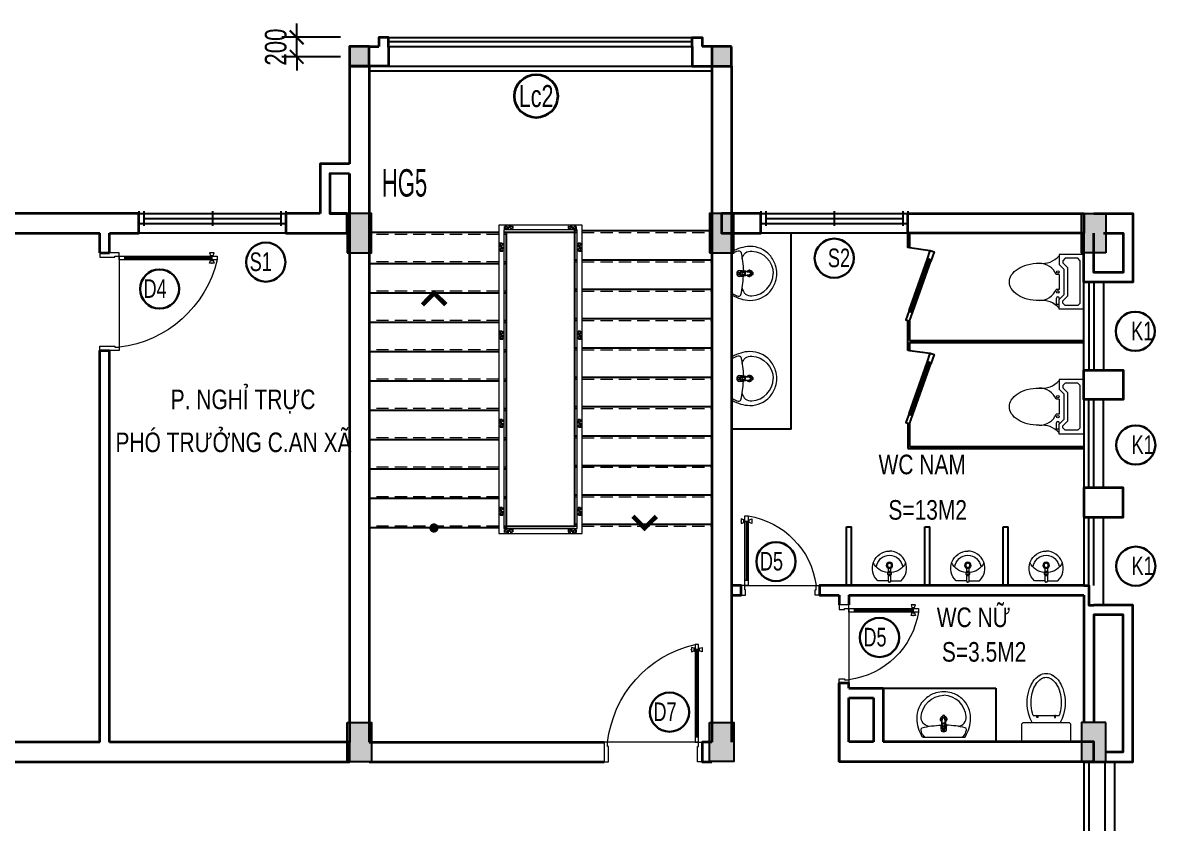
# Model space of a CAD drawing. Header units: millimetres. Extents: x 464109 to 507695, y -1496672 to -1470935.
# Drawn here: x 494077 to 505643, y -1479730 to -1471549 of the extents above; entities that cross this region are included whole.
import ezdxf
from ezdxf.enums import TextEntityAlignment as Align

# ---------------------------------------------------------------- set-up
doc = ezdxf.new("R2010")
doc.units = ezdxf.units.MM
doc.header["$MEASUREMENT"] = 0
doc.linetypes.add('HIDDEN', pattern=[0.375, 0.25, -0.125])
for name, color, linetype, lineweight in [('0 LAYER', 7, 'Continuous', 20), ('A-Door', 8, 'Continuous', 13), ('Chu thich-0.25', 21, 'Continuous', 35), ('Hatch Nhat-0.15', 8, 'Continuous', 9), ('Hatch-0.1', 8, 'Continuous', 13), ('N THAY 0.25', 140, 'Continuous', 25), ('NET THAY', 7, 'Continuous', 20), ('S3', 2, 'Continuous', 25), ('S5', 1, 'Continuous', 35), ('Text-02', 7, 'Continuous', 25), ('Thiet-bi', 171, 'Continuous', 9), ('Vat lieu', 245, 'Continuous', 9)]:
    doc.layers.add(name, color=color, linetype=linetype, lineweight=lineweight)
for name, color, linetype in [('COT', 1, 'Continuous'), ('DA-ANNO-DIMS', 7, 'Continuous'), ('DIM', 7, 'Continuous'), ('GHICHU', 7, 'Continuous'), ('hat', 7, 'Continuous'), ('LAYERMANH', 8, 'Continuous'), ('NET MO', 254, 'Continuous'), ('Net-02', 8, 'Continuous'), ('NET03', 2, 'Continuous'), ('TBI', 3, 'Continuous')]:
    doc.layers.add(name, color=color, linetype=linetype)
doc.styles.add('CHU KT (APTIMA)', font='', dxfattribs={"width": 0.7})
doc.styles.add('HELVE-Re', font='')
doc.styles.add('VNI-A', font='', dxfattribs={"width": 0.8})
doc.styles.add('VNI-HELVE', font='', dxfattribs={"height": 200})
doc.styles.add('VNI-Helve-Condense', font='', dxfattribs={"width": 0.9, "height": 220})
doc.styles.get('CHU KT (APTIMA)').set_extended_font_data('VNI-Aptima')
doc.styles.get('HELVE-Re').set_extended_font_data('VNI-Helve')
doc.styles.get('VNI-A').set_extended_font_data('VNI-Avo')
doc.styles.get('VNI-HELVE').set_extended_font_data('VNI-Helve-Condense')
doc.styles.get('VNI-Helve-Condense').set_extended_font_data('VNI-Helve-Condense')
doc.dimstyles.new('Copy of D100', dxfattribs={"dimscale": 0, "dimtxt": 220, "dimasz": 140, "dimexe": 150, "dimexo": 0, "dimgap": 100, "dimtad": 1, "dimdec": 0, "dimzin": 0, "dimdsep": 46, "dimtxsty": 'VNI-Helve-Condense', "dimblk": 'ARCHTICK', "dimcen": 0.09, "dimdle": 150, "dimclrd": 35, "dimclre": 35, "dimclrt": 2, "dimadec": 0, "dimazin": 0, "dimtfac": 1, "dimtdec": 0, "dimtix": 1, "dimtmove": 2, "dimatfit": 3, "dimldrblk": 'ARCHTICK', "dimfxl": 1, "dimtolj": 1, "dimtzin": 0, "dimarcsym": 1})

# ---------------------------------------------------------------- blocks, each defined once
blk = doc.blocks.new('TF0995P')
at = {"layer": 'Vat lieu'}
for p, q in [((-0.039, -0.183), (-0.017, -0.183)), ((0.017, -0.183), (0.038, -0.183))]:
    blk.add_line(p, q, dxfattribs=at)
blk.add_lwpolyline([(0, 0), (0.211, 0), (0.222, -0.008, -0.132514), (0.275, -0.189, -0.220557), (0.187, -0.392, -0.106796), (0.081, -0.451, -0.073183), (0, -0.464, -0.073183), (-0.081, -0.451, -0.106796), (-0.187, -0.392, -0.220557), (-0.275, -0.189, -0.132514), (-0.222, -0.008), (-0.211, 0)], format="xyb", close=True, dxfattribs=at)
for points in [[(-0.192, -0.004, 0.205194), (-0.208, -0.015, 0.09486), (-0.231, -0.07, 0.321316), (-0.219, -0.096, 0.050737), (-0.026, -0.122, 13.255667)], [(-0.152, -0.11, 0.396389), (-0.229, -0.209, 0.390675), (0, -0.427, 1.709543)], [(-0.012, -0.207), (-0.014, -0.195, -0.090943), (-0.016, -0.189), (-0.022, -0.147), (-0.027, -0.114), (-0.03, -0.083, -0.413838), (0, -0.054, -0.413838), (0.03, -0.083), (0.027, -0.114), (0.022, -0.147), (0.016, -0.189, -0.090943), (0.014, -0.195), (0.012, -0.207, -0.482882)], [(0.027, -0.114, 0.462811), (0, -0.083, 0.462811), (-0.027, -0.114)], [(-0.022, -0.112, -0.414214), (0, -0.091, -0.685598)], [(-0.022, -0.112), (-0.012, -0.186, 0.389882), (0, -0.196, 1.391857)], [(0.022, -0.112, 0.414214), (0, -0.091, 0.685598)], [(0.152, -0.11, -0.396389), (0.229, -0.209, -0.390675), (0, -0.427, -1.709543)], [(0.022, -0.112), (0.012, -0.186, -0.389882), (0, -0.196, -1.391857)], [(0.192, -0.004, -0.205194), (0.208, -0.015, -0.09486), (0.231, -0.07, -0.321316), (0.219, -0.096, -0.050572), (0.026, -0.122, -13.255667)], [(-0.014, -0.195, 0.245866), (0, -0.205, 0.245866), (0.014, -0.195)], [(0.012, -0.207, -0.389882), (0, -0.217, -0.230616), (-0.009, -0.213, -0.146126), (-0.012, -0.207)], [(0.012, -0.207), (0.011, -0.215, -0.409667), (0, -0.225, -0.409667), (-0.011, -0.215), (-0.012, -0.207)]]:
    blk.add_lwpolyline(points, format="xyb", dxfattribs=at)
for centre, radius in [((0, -0.125), 0.019), ((0, -0.069), 0.0143), ((0, -0.125), 0.012), ((0, -0.069), 0.0089)]:
    blk.add_circle(centre, radius, dxfattribs=at)
for radius, start, end in [(0.0329, 126.9145, 252.0015), (0.0227, 142.1403, 238.4416), (0.0329, 291.5338, 49.4494), (0.0227, 307.8585, 31.1898)]:
    blk.add_arc((-0.001, -0.183), radius, start, end, dxfattribs=at)
blk = doc.blocks.new('dnb')
at = {"layer": 'Vat lieu', "linetype": 'Continuous'}
for points in [[(-12, -71), (-12, -10, -0.414214), (-2, 0), (0, 0)], [(12, -71), (12, -10, 0.414214), (2, 0), (0, 0)], [(-12, -13), (-119, -13, 0.676244), (1, -318, 0.676244)], [(-12, -141), (-12, -106, -0.414214)], [(12, -13), (119, -13, -0.676244), (-1, -318, -0.676244)], [(12, -141), (12, -106, 0.414214)]]:
    blk.add_lwpolyline(points, format="xyb", dxfattribs=at)
for centre, radius in [((0, -89), 20.8), ((0, -89), 9.16), ((0, -172), 32.5), ((0, -172), 20.8)]:
    blk.add_circle(centre, radius, dxfattribs=at)
for centre, radius, start, end in [((-6, -272), 174, 93.959, 155.0094), ((6, -272), 174, 24.9906, 86.041), ((2, -142), 135, 184.521, 269.5061), ((-2, -142), 135, 270.4939, 355.479)]:
    blk.add_arc(centre, radius, start, end, dxfattribs=at)
blk = doc.blocks.new('mb-boncau1')
at = {"layer": 'Vat lieu', "linetype": 'Continuous'}
for p, q in [((225, 0), (-225, 0)), ((-250, -25), (-250, -175)), ((250, -175), (250, -25)), ((-225, -200), (225, -200)), ((-133, -270), (133, -270)), ((-86, -248), (-96, -248)), ((-96, -248), (-96, -270)), ((-96, -270), (-86, -270)), ((-86, -270), (-86, -248)), ((86, -248), (96, -248)), ((86, -270), (86, -248)), ((96, -270), (86, -270)), ((96, -248), (96, -270))]:
    blk.add_line(p, q, dxfattribs=at)
for centre, radius, start, end in [((-225, -25), 25, 90, 180), ((225, -25), 25, 0, 90), ((-225, -175), 25, 180, 270), ((134, -366), 323, 149.0966, 164.9269), ((-134, -366), 323, 15.0731, 30.9034), ((225, -175), 25, 270, 0), ((264, -401), 458, 164.9269, 180), ((264, -401), 418, 164.9269, 180), ((134, -366), 283, 160.176, 164.9269), ((-134, -366), 283, 15.0731, 19.824), ((-264, -401), 418, 0, 15.0731), ((-264, -401), 458, 0, 15.0731), ((264, -401), 458, 180, 195.0731), ((264, -401), 418, 180, 195.0731), ((-264, -401), 418, 344.9269, 0), ((-264, -401), 458, 344.9269, 0), ((134, -436), 323, 195.0731, 213.0315), ((134, -436), 283, 195.0731, 213.0315), ((-134, -436), 283, 326.9685, 344.9269), ((-134, -436), 323, 326.9685, 344.9269), ((52, -490), 226, 213.0315, 237.5002), ((52, -490), 186, 213.0315, 237.5002), ((0, -571), 129, 237.5002, 270), ((0, -571), 89.3, 237.5002, 270), ((0, -571), 89.3, 270, 302.4998), ((0, -571), 129, 270, 302.4998), ((-52, -490), 186, 302.4998, 326.9685), ((-52, -490), 226, 302.4998, 326.9685)]:
    blk.add_arc(centre, radius, start, end, dxfattribs=at)
blk = doc.blocks.new('NUOC0')
for p, q in [((279, 0), (-279, 0)), ((-279, 0), (-279, -254)), ((-216, -38), (-241, -64)), ((-241, -64), (-241, -191)), ((216, -38), (-216, -38)), ((241, -64), (216, -38)), ((241, -64), (241, -191)), ((279, 0), (279, -254)), ((-241, -191), (-216, -216)), ((-216, -216), (-194, -216)), ((-143, -165), (-194, -216)), ((-127, -203), (-178, -254)), ((143, -165), (-143, -165)), ((127, -203), (-127, -203)), ((127, -203), (178, -254)), ((143, -165), (194, -216)), ((216, -216), (194, -216)), ((216, -216), (241, -191)), ((-279, -254), (-178, -254)), ((-76, -254), (76, -254)), ((-76, -254), (-76, -283)), ((76, -254), (76, -283)), ((165, -254), (178, -254)), ((229, -279), (165, -279)), ((279, -254), (178, -254)), ((229, -254), (229, -279))]:
    blk.add_line(p, q)
blk.add_lwpolyline([(190, -457, -0.063415), (175, -579, -0.076468), (135, -673, -0.107136), (68, -742, -0.147373), (0, -762, -0.147373), (-68, -742, -0.107136), (-135, -673, -0.076468), (-175, -579, -0.063415), (-191, -457, -0.063415)], format="xyb")
for centre in [(-102, -267), (102, -267)]:
    blk.add_circle(centre, 12.7)
for centre, radius, start, end in [((-417, -426), 228, 352.2011, 48.911), ((0, -457), 190, 113.5782, 180), ((0, -457), 190, 0, 66.4218), ((165, -267), 12.7, 90, 270), ((417, -426), 228, 131.089, 187.7989)]:
    blk.add_arc(centre, radius, start, end)
blk = doc.blocks.new('A$C3D6C2CD6')
at = {"layer": 'NET MO'}
for p, q in [((0, 249), (29, 38)), ((659, 238), (121, 49)), ((643, 254), (124, 71)), ((656, 216), (137, 33))]:
    blk.add_line(p, q, dxfattribs=at)
for points in [[(648, 239), (643, 254), (737, 287), (750, 249), (656, 216), (651, 230), (660, 233), (657, 243), (648, 239)], [(129, 57), (124, 71), (29, 38), (43, 0), (137, 33), (132, 47), (122, 44), (119, 53), (129, 57)]]:
    blk.add_lwpolyline(points, dxfattribs=at)
blk = doc.blocks.new('cot')
at = {"layer": 'COT', "linetype": 'ByBlock'}
h = blk.add_hatch(color=256, dxfattribs=at)
h.dxf.hatch_style = 1
h.paths.add_polyline_path([(1677596, -854405), (1677396, -854405), (1677396, -854605), (1677596, -854605)])
blk.add_lwpolyline([(1677396, -854405), (1677596, -854405), (1677596, -854605), (1677396, -854605)], close=True, dxfattribs=at)
blk = doc.blocks.new('KH-CUA')
at = {"layer": 'Chu thich-0.25'}
blk.add_circle((0, 0), 275, dxfattribs=at)
at = {"color": 7, "style": 'CHU KT (APTIMA)'}
blk.add_attdef('D2', text='', height=230, dxfattribs=at).set_placement((0, 0), align=Align.MIDDLE_CENTER)
blk = doc.blocks.new('_ArchTick')
at = {"color": 0, "linetype": 'ByBlock', "const_width": 0.15}
blk.add_lwpolyline([(-0.5, -0.5), (0.5, 0.5)], dxfattribs=at)
blk = doc.blocks.new('*D14')
at = {"layer": 'DA-ANNO-DIMS', "color": 35, "lineweight": -2, "transparency": 16777216}
for p, q in [((496875, -1471699), (496875, -1471559)), ((497322, -1471699), (496725, -1471699)), ((496875, -1471899), (496875, -1471699)), ((497322, -1471899), (496725, -1471899)), ((496875, -1471899), (496875, -1472039))]:
    blk.add_line(p, q, dxfattribs=at)
at = {"layer": 'DEFPOINTS', "color": 0, "transparency": 16777216}
for p in [(496875, -1471699), (497322, -1471699), (497322, -1471899)]:
    blk.add_point(p, dxfattribs=at)
at = {"layer": 'DA-ANNO-DIMS', "color": 35, "lineweight": -2, "transparency": 16777216, "xscale": 140, "yscale": 140, "zscale": 140}
for p, rotation in [((496875, -1471699), 270), ((496875, -1471899), 90)]:
    blk.add_blockref('_ArchTick', p, dxfattribs=dict(at, rotation=rotation))
at = {"layer": 'DA-ANNO-DIMS', "color": 2, "transparency": 16777216, "insert": (496662, -1471799), "char_height": 220, "attachment_point": 5, "rotation": 90, "style": 'VNI-Helve-Condense'}
blk.add_mtext('\\A1;200', dxfattribs=at)

msp = doc.modelspace()

# ---------------------------------------------------------------- hatches: boundary and pattern name
at = {"layer": 'hat', "ltscale": 200}
h = msp.add_hatch(color=256, dxfattribs=at)
h.dxf.hatch_style = 1
h.paths.add_polyline_path([(497414.3, -1471792.3), (497614.3, -1471792.3), (497614.3, -1471992.3), (497414.3, -1471992.3)])
h = msp.add_hatch(color=256, dxfattribs=at)
h.dxf.hatch_style = 1
h.paths.add_polyline_path([(501114.3, -1471792.3), (501314.3, -1471792.3), (501314.3, -1471992.3), (501114.3, -1471992.3)])
at = {"layer": 'Hatch Nhat-0.15'}
h = msp.add_hatch(color=256, dxfattribs=at)
h.dxf.hatch_style = 1
h.paths.add_polyline_path([(497489.3, -1473900.6), (497389.3, -1473900.6), (497389.3, -1473600.8), (497489.3, -1473600.8)])
h.paths.add_polyline_path([(497639.3, -1473900.6), (497489.3, -1473900.6), (497489.3, -1473600.8), (497639.3, -1473600.8)])
h.paths.add_polyline_path([(497639.3, -1473600.8), (497489.3, -1473600.8), (497489.3, -1473500.6), (497639.3, -1473500.6)])
h.paths.add_polyline_path([(497489.3, -1473600.8), (497389.3, -1473600.8), (497389.3, -1473500.6), (497489.3, -1473500.6)])
h = msp.add_hatch(color=256, dxfattribs=at)
h.dxf.hatch_style = 1
h.paths.add_polyline_path([(501189.3, -1473900.6), (501089.3, -1473900.6), (501089.3, -1473600.8), (501189.3, -1473600.8)])
h.paths.add_polyline_path([(501339.3, -1473900.6), (501189.3, -1473900.6), (501189.3, -1473600.8), (501339.3, -1473600.8)])
h.paths.add_polyline_path([(501339.3, -1473600.8), (501189.3, -1473600.8), (501189.3, -1473500.6), (501339.3, -1473500.6)])
h.paths.add_polyline_path([(501189.3, -1473600.8), (501089.3, -1473600.8), (501089.3, -1473500.6), (501189.3, -1473500.6)])
h = msp.add_hatch(color=256, dxfattribs=at)
h.dxf.hatch_style = 1
h.paths.add_polyline_path([(505039.3, -1473899.8), (505139.3, -1473899.8), (505139.3, -1473599.9), (505039.3, -1473599.9)])
h.paths.add_polyline_path([(504889.3, -1473899.8), (505039.3, -1473899.8), (505039.3, -1473599.9), (504889.3, -1473599.9)])
h.paths.add_polyline_path([(504889.3, -1473599.9), (505039.3, -1473599.9), (505039.3, -1473499.8), (504889.3, -1473499.8)])
h.paths.add_polyline_path([(505039.3, -1473599.9), (505139.3, -1473599.9), (505139.3, -1473499.8), (505039.3, -1473499.8)])
h = msp.add_hatch(color=256, dxfattribs=at)
h.dxf.hatch_style = 1
h.paths.add_polyline_path([(497489.3, -1478699.8), (497389.3, -1478699.8), (497389.3, -1478999.6), (497489.3, -1478999.6)])
h.paths.add_polyline_path([(497639.3, -1478699.8), (497489.3, -1478699.8), (497489.3, -1478999.6), (497639.3, -1478999.6)])
h.paths.add_polyline_path([(497639.3, -1478999.6), (497489.3, -1478999.6), (497489.3, -1479099.8), (497639.3, -1479099.8)])
h.paths.add_polyline_path([(497489.3, -1478999.6), (497389.3, -1478999.6), (497389.3, -1479099.8), (497489.3, -1479099.8)])
h = msp.add_hatch(color=256, dxfattribs=at)
h.dxf.hatch_style = 1
h.paths.add_polyline_path([(501189.3, -1478698.9), (501089.3, -1478698.9), (501089.3, -1478998.8), (501189.3, -1478998.8)])
h.paths.add_polyline_path([(501339.3, -1478698.9), (501189.3, -1478698.9), (501189.3, -1478998.8), (501339.3, -1478998.8)])
h.paths.add_polyline_path([(501339.3, -1478998.8), (501189.3, -1478998.8), (501189.3, -1479098.9), (501339.3, -1479098.9)])
h.paths.add_polyline_path([(501189.3, -1478998.8), (501089.3, -1478998.8), (501089.3, -1479098.9), (501189.3, -1479098.9)])
h = msp.add_hatch(color=256, dxfattribs=at)
h.dxf.hatch_style = 1
h.paths.add_polyline_path([(505039.3, -1478699.8), (505139.3, -1478699.8), (505139.3, -1478999.6), (505039.3, -1478999.6)])
h.paths.add_polyline_path([(504889.3, -1478699.8), (505039.3, -1478699.8), (505039.3, -1478999.6), (504889.3, -1478999.6)])
h.paths.add_polyline_path([(504889.3, -1478999.6), (505039.3, -1478999.6), (505039.3, -1479099.8), (504889.3, -1479099.8)])
h.paths.add_polyline_path([(505039.3, -1478999.6), (505139.3, -1478999.6), (505139.3, -1479099.8), (505039.3, -1479099.8)])
h = msp.add_hatch(color=256, dxfattribs=at)
h.dxf.hatch_style = 1
h.paths.add_polyline_path([(505039.3, -1478700.6), (505139.3, -1478700.6), (505139.3, -1479000.5), (505039.3, -1479000.5)])
h.paths.add_polyline_path([(504889.3, -1478700.6), (505039.3, -1478700.6), (505039.3, -1479000.5), (504889.3, -1479000.5)])
h.paths.add_polyline_path([(504889.3, -1479000.5), (505039.3, -1479000.5), (505039.3, -1479100.6), (504889.3, -1479100.6)])
h.paths.add_polyline_path([(505039.3, -1479000.5), (505139.3, -1479000.5), (505139.3, -1479100.6), (505039.3, -1479100.6)])

# ---------------------------------------------------------------- linework, layer by layer
at = {"layer": 'A-Door', "extrusion": (1e-16, -4.28626e-32, -1)}
for p, q in [((495062.6, -1473935.7), (495062.6, -1474863.9)), ((495116.5, -1473935.7), (495116.5, -1473971.6)), ((496009, -1473949.1), (495116.5, -1473949.1)), ((496009, -1473958.1), (495116.5, -1473958.1)), ((496009, -1473935.7), (496009, -1473971.6))]:
    msp.add_line(p, q, dxfattribs=at)
at = {"layer": 'A-Door', "extrusion": (7.34788e-32, 1e-16, -1)}
for p, q in [((501450.2, -1476642.5), (501486.1, -1476642.5)), ((501450.2, -1476642.5), (501486.1, -1476642.5)), ((501463.7, -1476642.5), (501463.7, -1477245.1)), ((501463.7, -1476642.5), (501463.7, -1477245.1)), ((501472.7, -1476642.5), (501472.7, -1477245.1)), ((501472.7, -1476642.5), (501472.7, -1477245.1)), ((501450.2, -1477245.1), (501486.1, -1477245.1)), ((501450.2, -1477245.1), (501486.1, -1477245.1)), ((501450.2, -1477298.9), (502178.4, -1477298.9)), ((501450.2, -1477298.9), (502178.4, -1477298.9))]:
    msp.add_line(p, q, dxfattribs=at)
at = {"layer": 'A-Door'}
for p, q in [((501414.3, -1477298.9), (501414.3, -1477398.9)), ((501414.3, -1477298.9), (501414.3, -1477398.9)), ((502514.3, -1477498.9), (502414.3, -1477498.9)), ((502514.3, -1477498.9), (502414.3, -1477498.9))]:
    msp.add_line(p, q, dxfattribs=at)
at = {"layer": 'A-Door', "extrusion": (1e-16, -6.73556e-32, -1)}
for p, q in [((502514.3, -1477534.8), (502514.3, -1478263)), ((502514.3, -1477534.8), (502514.3, -1478263)), ((502568.2, -1477534.8), (502568.2, -1477570.7)), ((502568.2, -1477534.8), (502568.2, -1477570.7)), ((503170.7, -1477548.3), (502568.2, -1477548.3)), ((503170.7, -1477548.3), (502568.2, -1477548.3)), ((503170.7, -1477557.2), (502568.2, -1477557.2)), ((503170.7, -1477557.2), (502568.2, -1477557.2)), ((503170.7, -1477534.8), (503170.7, -1477570.7)), ((503170.7, -1477534.8), (503170.7, -1477570.7))]:
    msp.add_line(p, q, dxfattribs=at)
at = {"layer": 'A-Door', "extrusion": (-6.12323e-32, 1e-16, -1)}
for p, q in [((500978.4, -1477955.1), (500942.6, -1477955.1)), ((500956, -1477955.1), (500956, -1478847.7)), ((500965, -1477955.1), (500965, -1478847.7)), ((500978.4, -1478847.7), (500942.6, -1478847.7)), ((500978.4, -1478901.5), (500050.2, -1478901.5))]:
    msp.add_line(p, q, dxfattribs=at)
at = {"layer": 'A-Door', "extrusion": (1e-16, -4.28626e-32, -1)}
for points in [[(-495062.6, -1473899.8), (-494864.3, -1473899.8), (-494864.3, -1473944.6), (-495017.7, -1473944.6), (-495017.7, -1473935.7), (-495062.6, -1473935.7)], [(-495995.5, -1473926.7), (-496022.4, -1473926.7), (-496031.4, -1473899.8), (-495986.5, -1473899.8)], [(-495062.6, -1473935.7), (-496062.8, -1473935.7), (-496062.8, -1473971.6), (-495062.6, -1473971.6)], [(-495995.5, -1473980.5), (-496022.4, -1473980.5), (-496031.4, -1474007.5), (-495986.5, -1474007.5)], [(-495062.6, -1474899.8), (-494864.3, -1474899.8), (-494864.3, -1474854.9), (-495017.7, -1474854.9), (-495017.7, -1474863.9), (-495062.6, -1474863.9)]]:
    msp.add_lwpolyline(points, close=True, dxfattribs=at)
for points in [[(-496000, -1473931.9), (-496000, -1473926.7)], [(-496000, -1473975.4), (-496000, -1473980.5)], [(-496017.9, -1473931.9), (-496017.9, -1473926.7)], [(-496017.9, -1473975.4), (-496017.9, -1473980.5)]]:
    msp.add_lwpolyline(points, dxfattribs=at)
at = {"layer": 'A-Door', "extrusion": (7.34788e-32, 1e-16, -1), "elevation": 0}
for points in [[(-501441.3, -1476656), (-501441.3, -1476629.1), (-501414.3, -1476620.1), (-501414.3, -1476665)], [(-501441.3, -1476656), (-501441.3, -1476629.1), (-501414.3, -1476620.1), (-501414.3, -1476665)], [(-501450.2, -1477298.9), (-501450.2, -1476588.7), (-501486.1, -1476588.7), (-501486.1, -1477298.9)], [(-501450.2, -1477298.9), (-501450.2, -1476588.7), (-501486.1, -1476588.7), (-501486.1, -1477298.9)], [(-501495.1, -1476656), (-501495.1, -1476629.1), (-501522, -1476620.1), (-501522, -1476665)], [(-501495.1, -1476656), (-501495.1, -1476629.1), (-501522, -1476620.1), (-501522, -1476665)], [(-501414.3, -1477298.9), (-501414.3, -1477398.9), (-501459.2, -1477398.9), (-501459.2, -1477343.8), (-501450.2, -1477343.8), (-501450.2, -1477298.9)], [(-501414.3, -1477298.9), (-501414.3, -1477398.9), (-501459.2, -1477398.9), (-501459.2, -1477343.8), (-501450.2, -1477343.8), (-501450.2, -1477298.9)], [(-502214.3, -1477298.9), (-502214.3, -1477398.9), (-502169.5, -1477398.9), (-502169.5, -1477343.8), (-502178.4, -1477343.8), (-502178.4, -1477298.9)], [(-502214.3, -1477298.9), (-502214.3, -1477398.9), (-502169.5, -1477398.9), (-502169.5, -1477343.8), (-502178.4, -1477343.8), (-502178.4, -1477298.9)]]:
    msp.add_lwpolyline(points, close=True, dxfattribs=at)
for points in [[(-501446.5, -1476633.6), (-501441.3, -1476633.6)], [(-501446.5, -1476633.6), (-501441.3, -1476633.6)], [(-501446.5, -1476651.5), (-501441.3, -1476651.5)], [(-501446.5, -1476651.5), (-501441.3, -1476651.5)], [(-501489.9, -1476633.6), (-501495.1, -1476633.6)], [(-501489.9, -1476633.6), (-501495.1, -1476633.6)], [(-501489.9, -1476651.5), (-501495.1, -1476651.5)], [(-501489.9, -1476651.5), (-501495.1, -1476651.5)]]:
    msp.add_lwpolyline(points, dxfattribs=at)
at = {"layer": 'A-Door', "extrusion": (1e-16, -6.73556e-32, -1)}
for points in [[(-502514.3, -1477498.9), (-502414.3, -1477498.9), (-502414.3, -1477543.8), (-502469.5, -1477543.8), (-502469.5, -1477534.8), (-502514.3, -1477534.8)], [(-502514.3, -1477498.9), (-502414.3, -1477498.9), (-502414.3, -1477543.8), (-502469.5, -1477543.8), (-502469.5, -1477534.8), (-502514.3, -1477534.8)], [(-503157.2, -1477525.8), (-503184.2, -1477525.8), (-503193.1, -1477498.9), (-503148.3, -1477498.9)], [(-503157.2, -1477525.8), (-503184.2, -1477525.8), (-503193.1, -1477498.9), (-503148.3, -1477498.9)], [(-502514.3, -1477534.8), (-503224.6, -1477534.8), (-503224.6, -1477570.7), (-502514.3, -1477570.7)], [(-502514.3, -1477534.8), (-503224.6, -1477534.8), (-503224.6, -1477570.7), (-502514.3, -1477570.7)], [(-503157.2, -1477579.7), (-503184.2, -1477579.7), (-503193.1, -1477606.6), (-503148.3, -1477606.6)], [(-503157.2, -1477579.7), (-503184.2, -1477579.7), (-503193.1, -1477606.6), (-503148.3, -1477606.6)], [(-502514.3, -1478298.9), (-502414.3, -1478298.9), (-502414.3, -1478254), (-502469.5, -1478254), (-502469.5, -1478263), (-502514.3, -1478263)], [(-502514.3, -1478298.9), (-502414.3, -1478298.9), (-502414.3, -1478254), (-502469.5, -1478254), (-502469.5, -1478263), (-502514.3, -1478263)]]:
    msp.add_lwpolyline(points, close=True, dxfattribs=at)
for points in [[(-503161.7, -1477531), (-503161.7, -1477525.8)], [(-503161.7, -1477531), (-503161.7, -1477525.8)], [(-503161.7, -1477574.5), (-503161.7, -1477579.7)], [(-503161.7, -1477574.5), (-503161.7, -1477579.7)], [(-503179.7, -1477531), (-503179.7, -1477525.8)], [(-503179.7, -1477531), (-503179.7, -1477525.8)], [(-503179.7, -1477574.5), (-503179.7, -1477579.7)], [(-503179.7, -1477574.5), (-503179.7, -1477579.7)]]:
    msp.add_lwpolyline(points, dxfattribs=at)
at = {"layer": 'A-Door', "extrusion": (-6.12323e-32, 1e-16, -1), "elevation": 0}
for points in [[(-500933.6, -1477968.6), (-500933.6, -1477941.7), (-500906.7, -1477932.7), (-500906.7, -1477977.6)], [(-500978.4, -1478901.5), (-500978.4, -1477901.3), (-500942.6, -1477901.3), (-500942.6, -1478901.5)], [(-500987.4, -1477968.6), (-500987.4, -1477941.7), (-501014.3, -1477932.7), (-501014.3, -1477977.6)], [(-500014.3, -1478901.5), (-500014.3, -1479099.8), (-500059.2, -1479099.8), (-500059.2, -1478946.4), (-500050.2, -1478946.4), (-500050.2, -1478901.5)], [(-501014.3, -1478901.5), (-501014.3, -1479099.8), (-500969.5, -1479099.8), (-500969.5, -1478946.4), (-500978.4, -1478946.4), (-500978.4, -1478901.5)]]:
    msp.add_lwpolyline(points, close=True, dxfattribs=at)
for points in [[(-500938.8, -1477946.2), (-500933.6, -1477946.2)], [(-500982.2, -1477946.2), (-500987.4, -1477946.2)], [(-500938.8, -1477964.1), (-500933.6, -1477964.1)], [(-500982.2, -1477964.1), (-500987.4, -1477964.1)]]:
    msp.add_lwpolyline(points, dxfattribs=at)
at = {"layer": 'A-Door', "extrusion": (1e-16, -4.28626e-32, -1)}
for centre, radius, start, end in [((-496009, -1473903.1), 5.61, 36.8699, 143.1301), ((-494930.2, -1473708.7), 1162.8, 193.06689, 263.45923), ((-496009, -1473989.5), 58.3, 67.38013, 112.61987), ((-496009, -1473917.7), 58.3, 247.38013, 292.61987), ((-496009, -1474004.1), 5.61, 216.8699, 323.1301)]:
    msp.add_arc(centre, radius, start, end, dxfattribs=at)
at = {"layer": 'A-Door', "extrusion": (7.34788e-32, 1e-16, -1)}
for centre, radius, start, end in [((-501417.7, -1476642.5), 5.61, 306.8699, 53.1301), ((-501417.7, -1476642.5), 5.61, 306.8699, 53.1301), ((-501504.1, -1476642.5), 58.3, 337.38014, 22.61986), ((-501504.1, -1476642.5), 58.3, 337.38014, 22.61986), ((-501355.2, -1477408.9), 830.6, 99.0716, 172.39062), ((-501355.2, -1477408.9), 830.6, 99.0716, 172.39062), ((-501432.3, -1476642.5), 58.3, 157.38014, 202.61986), ((-501432.3, -1476642.5), 58.3, 157.38014, 202.61986), ((-501518.7, -1476642.5), 5.61, 126.8699, 233.1301), ((-501518.7, -1476642.5), 5.61, 126.8699, 233.1301)]:
    msp.add_arc(centre, radius, start, end, dxfattribs=at)
at = {"layer": 'A-Door', "extrusion": (1e-16, -6.73556e-32, -1)}
for centre, radius, start, end in [((-503170.7, -1477502.3), 5.61, 36.8699, 143.1301), ((-503170.7, -1477502.3), 5.61, 36.8699, 143.1301), ((-502404.4, -1477439.7), 830.6, 189.0716, 262.39062), ((-502404.4, -1477439.7), 830.6, 189.0716, 262.39062), ((-503170.7, -1477588.6), 58.3, 67.38013, 112.61987), ((-503170.7, -1477588.6), 58.3, 67.38013, 112.61987), ((-503170.7, -1477516.9), 58.3, 247.38013, 292.61987), ((-503170.7, -1477516.9), 58.3, 247.38013, 292.61987), ((-503170.7, -1477603.2), 5.61, 216.8699, 323.1301), ((-503170.7, -1477603.2), 5.61, 216.8699, 323.1301)]:
    msp.add_arc(centre, radius, start, end, dxfattribs=at)
at = {"layer": 'A-Door', "extrusion": (-6.12323e-32, 1e-16, -1)}
for centre, radius, start, end in [((-501205.4, -1479034), 1162.8, 6.54077, 76.93311), ((-500910, -1477955.1), 5.61, 306.8699, 53.1301), ((-500996.4, -1477955.1), 58.3, 337.38014, 22.61986), ((-500924.6, -1477955.1), 58.3, 157.38014, 202.61986), ((-501011, -1477955.1), 5.61, 126.8699, 233.1301)]:
    msp.add_arc(centre, radius, start, end, dxfattribs=at)
at = {"layer": 'Chu thich-0.25'}
for points in [[(498277.3, -1474312.3, 0, 0, 0), (498277.3, -1473412.3, 0, 0, 0), (500426.9, -1473412.3, 0, 0, 0), (500426.9, -1476712.3, 46.9, 46.9, 0), (500548.3, -1476594.1, 46.9, 46.9, 0), (500426.9, -1476712.3, 46.9, 46.9, 0), (500308.9, -1476592, 0, 0, 0)], [(500426.9, -1476712.3, 0, 0, 0), (500426.9, -1477032.3, 0, 0, 0), (498276.8, -1477032.3, 0, 0, 0), (498277.3, -1474312.3, 46.9, 46.9, 0), (498398.7, -1474430.5, 46.9, 46.9, 0), (498277.3, -1474312.3, 46.9, 46.9, 0), (498159.3, -1474432.6, 0, 0, 0)]]:
    msp.add_lwpolyline(points, format="xyseb", dxfattribs=at)
at = {"layer": 'DIM', "const_width": 46.9, "flags": 128}
msp.add_lwpolyline([(498253.4, -1476712.3, 1), (498300.3, -1476712.3, 1)], format="xyb", close=True, dxfattribs=at)
at = {"layer": 'Hatch Nhat-0.15', "linetype": 'HIDDEN', "ltscale": 500}
for p, q in [((498939.3, -1473712.3), (497614.3, -1473712.3)), ((499014.3, -1473712.3), (498989.3, -1473712.3)), ((499714.3, -1473692.3), (499739.3, -1473692.3)), ((499789.3, -1473692.3), (501114.3, -1473692.3)), ((498939.3, -1473992.3), (497614.3, -1473992.3)), ((499014.3, -1473992.3), (498989.3, -1473992.3)), ((499714.3, -1473992.3), (499739.3, -1473992.3)), ((499789.3, -1473992.3), (501114.3, -1473992.3)), ((498939.3, -1474292.3), (497614.3, -1474292.3)), ((499014.3, -1474292.3), (498989.3, -1474292.3)), ((499714.3, -1474292.3), (499739.3, -1474292.3)), ((499789.3, -1474292.3), (501114.3, -1474292.3)), ((498939.3, -1474592.3), (497614.3, -1474592.3)), ((499014.3, -1474592.3), (498989.3, -1474592.3)), ((499714.3, -1474592.3), (499739.3, -1474592.3)), ((499789.3, -1474592.3), (501114.3, -1474592.3)), ((498939.3, -1474892.3), (497614.3, -1474892.3)), ((499014.3, -1474892.3), (498989.3, -1474892.3)), ((499714.3, -1474892.3), (499739.3, -1474892.3)), ((499789.3, -1474892.3), (501114.3, -1474892.3)), ((498939.3, -1475192.3), (497614.3, -1475192.3)), ((499014.3, -1475192.3), (498989.3, -1475192.3)), ((499714.3, -1475192.3), (499739.3, -1475192.3)), ((499789.3, -1475192.3), (501114.3, -1475192.3)), ((498939.3, -1475492.3), (497614.3, -1475492.3)), ((499014.3, -1475492.3), (498989.3, -1475492.3)), ((499714.3, -1475492.3), (499739.3, -1475492.3)), ((499789.3, -1475492.3), (501114.3, -1475492.3)), ((498939.3, -1475792.3), (497614.3, -1475792.3)), ((499014.3, -1475792.3), (498989.3, -1475792.3)), ((499714.3, -1475792.3), (499739.3, -1475792.3)), ((499789.3, -1475792.3), (501114.3, -1475792.3)), ((498939.3, -1476092.3), (497614.3, -1476092.3)), ((499014.3, -1476092.3), (498989.3, -1476092.3)), ((499714.3, -1476092.3), (499739.3, -1476092.3)), ((499789.3, -1476092.3), (501114.3, -1476092.3)), ((498939.3, -1476392.3), (497614.3, -1476392.3)), ((499014.3, -1476392.3), (498989.3, -1476392.3)), ((499714.3, -1476392.3), (499739.3, -1476392.3)), ((499789.3, -1476392.3), (501114.3, -1476392.3)), ((498939.3, -1476692.3), (497614.3, -1476692.3)), ((499014.3, -1476692.3), (498989.3, -1476692.3)), ((499714.3, -1476692.3), (499739.3, -1476692.3)), ((499789.3, -1476692.3), (501114.3, -1476692.3))]:
    msp.add_line(p, q, dxfattribs=at)
at = {"layer": 'Hatch-0.1', "linetype": 'Continuous'}
for p, q in [((499079.3, -1473657.3, 1.5), (498999.3, -1473627.3, 1.5)), ((499079.3, -1473627.3), (498999.3, -1473657.3)), ((499649.3, -1473657.3, 1.5), (499729.3, -1473627.3, 1.5)), ((499649.3, -1473627.3), (499729.3, -1473657.3)), ((498949.3, -1473882.3), (498979.3, -1473802.3)), ((498979.3, -1473882.3, -1.5), (498949.3, -1473802.3, -1.5)), ((499749.3, -1473882.3), (499779.3, -1473802.3)), ((499779.3, -1473882.3, -1.5), (499749.3, -1473802.3, -1.5)), ((498949.3, -1474782.3), (498979.3, -1474702.3)), ((498979.3, -1474782.3, -1.5), (498949.3, -1474702.3, -1.5)), ((499749.3, -1474782.3), (499779.3, -1474702.3)), ((499779.3, -1474782.3, -1.5), (499749.3, -1474702.3, -1.5)), ((498949.3, -1475682.3), (498979.3, -1475602.3)), ((498979.3, -1475682.3, -1.5), (498949.3, -1475602.3, -1.5)), ((499749.3, -1475682.3), (499779.3, -1475602.3)), ((499779.3, -1475682.3, -1.5), (499749.3, -1475602.3, -1.5)), ((498949.3, -1476582.3), (498979.3, -1476502.3)), ((498979.3, -1476582.3, -1.5), (498949.3, -1476502.3, -1.5)), ((499749.3, -1476582.3), (499779.3, -1476502.3)), ((499779.3, -1476582.3, -1.5), (499749.3, -1476502.3, -1.5)), ((499079.3, -1476757.3, 1.5), (498999.3, -1476727.3, 1.5)), ((499079.3, -1476727.3), (498999.3, -1476757.3)), ((499649.3, -1476757.3, 1.5), (499729.3, -1476727.3, 1.5)), ((499649.3, -1476727.3), (499729.3, -1476757.3))]:
    msp.add_line(p, q, dxfattribs=at)
at = {"layer": 'LAYERMANH'}
for p, q in [((495264.3, -1473499.8), (495264.3, -1473599.8)), ((501614.3, -1473499.8), (501614.3, -1473599.8))]:
    msp.add_line(p, q, dxfattribs=at)
for points in [[(495264.3, -1473474.8), (495264.3, -1473624.8)], [(495264.3, -1473474.8), (495264.3, -1473624.8)], [(495314.3, -1473474.8), (495314.3, -1473624.8)], [(495314.3, -1473549.8), (496714.3, -1473549.8)], [(496014.3, -1473474.8), (496014.3, -1473624.8)], [(496714.3, -1473474.8), (496714.3, -1473624.8)], [(496714.3, -1473474.8), (496714.3, -1473624.8)], [(496764.3, -1473474.8), (496764.3, -1473624.8)], [(501614.3, -1473474.8), (501614.3, -1473624.8)], [(501614.3, -1473474.8), (501614.3, -1473624.8)], [(501664.3, -1473474.8), (501664.3, -1473624.8)], [(501664.3, -1473549.8), (503064.3, -1473549.8)], [(502364.3, -1473474.8), (502364.3, -1473624.8)], [(503064.3, -1473474.8), (503064.3, -1473624.8)], [(503064.3, -1473474.8), (503064.3, -1473624.8)], [(503114.3, -1473474.8), (503114.3, -1473624.8)]]:
    msp.add_lwpolyline(points, dxfattribs=at)
at = {"layer": 'N THAY 0.25', "linetype": 'Continuous'}
for p, q in [((499714.3, -1473672.3), (499739.3, -1473672.3)), ((499714.3, -1473692.3), (499714.3, -1473672.3)), ((499789.3, -1473672.3), (501114.3, -1473672.3)), ((498939.3, -1473692.3), (497614.3, -1473692.3)), ((499014.3, -1473692.3), (498989.3, -1473692.3)), ((498939.3, -1474012.3), (497614.3, -1474012.3)), ((499014.3, -1474012.3), (498989.3, -1474012.3)), ((499714.3, -1473972.3), (499739.3, -1473972.3)), ((499789.3, -1473972.3), (501114.3, -1473972.3)), ((498939.3, -1474312.3), (497614.3, -1474312.3)), ((499014.3, -1474312.3), (498989.3, -1474312.3)), ((499714.3, -1474272.3), (499739.3, -1474272.3)), ((499789.3, -1474272.3), (501114.3, -1474272.3)), ((499714.3, -1474572.3), (499739.3, -1474572.3)), ((499789.3, -1474572.3), (501114.3, -1474572.3)), ((498939.3, -1474612.3), (497614.3, -1474612.3)), ((499014.3, -1474612.3), (498989.3, -1474612.3)), ((498939.3, -1474912.3), (497614.3, -1474912.3)), ((499014.3, -1474912.3), (498989.3, -1474912.3)), ((499714.3, -1474872.3), (499739.3, -1474872.3)), ((499789.3, -1474872.3), (501114.3, -1474872.3)), ((499714.3, -1475172.3), (499739.3, -1475172.3)), ((499789.3, -1475172.3), (501114.3, -1475172.3)), ((498939.3, -1475212.3), (497614.3, -1475212.3)), ((499014.3, -1475212.3), (498989.3, -1475212.3)), ((498939.3, -1475512.3), (497614.3, -1475512.3)), ((499014.3, -1475512.3), (498989.3, -1475512.3)), ((499714.3, -1475472.3), (499739.3, -1475472.3)), ((499789.3, -1475472.3), (501114.3, -1475472.3)), ((498939.3, -1475812.3), (497614.3, -1475812.3)), ((499014.3, -1475812.3), (498989.3, -1475812.3)), ((499714.3, -1475772.3), (499739.3, -1475772.3)), ((499789.3, -1475772.3), (501114.3, -1475772.3)), ((499714.3, -1476072.3), (499739.3, -1476072.3)), ((499789.3, -1476072.3), (501114.3, -1476072.3)), ((498939.3, -1476112.3), (497614.3, -1476112.3)), ((499014.3, -1476112.3), (498989.3, -1476112.3)), ((498939.3, -1476412.3), (497614.3, -1476412.3)), ((499014.3, -1476412.3), (498989.3, -1476412.3)), ((499714.3, -1476372.3), (499739.3, -1476372.3)), ((499789.3, -1476372.3), (501114.3, -1476372.3)), ((499714.3, -1476672.3), (499739.3, -1476672.3)), ((499789.3, -1476672.3), (501114.3, -1476672.3)), ((498939.3, -1476712.3), (497614.3, -1476712.3)), ((499014.3, -1476712.3), (498989.3, -1476712.3)), ((499014.3, -1476692.3), (499014.3, -1476712.3))]:
    msp.add_line(p, q, dxfattribs=at)
msp.add_lwpolyline([(499014.3, -1473692.3), (499014.3, -1476692.3), (499714.3, -1476692.3), (499714.3, -1473692.3)], close=True, dxfattribs=at)
at = {"layer": 'NET MO', "linetype": 'HIDDEN', "ltscale": 100}
for points in [[(499079.3, -1473657.3), (498999.3, -1473657.3), (498999.3, -1473627.3), (499079.3, -1473627.3)], [(499649.3, -1473657.3), (499729.3, -1473657.3), (499729.3, -1473627.3), (499649.3, -1473627.3)], [(499079.3, -1476757.3), (498999.3, -1476757.3), (498999.3, -1476727.3), (499079.3, -1476727.3)], [(499649.3, -1476757.3), (499729.3, -1476757.3), (499729.3, -1476727.3), (499649.3, -1476727.3)]]:
    msp.add_lwpolyline(points, close=True, dxfattribs=at)
at = {"layer": 'NET MO', "linetype": 'HIDDEN', "ltscale": 100, "elevation": -1.5}
for points in [[(498949.3, -1473882.3), (498949.3, -1473802.3), (498979.3, -1473802.3), (498979.3, -1473882.3)], [(499749.3, -1473882.3), (499749.3, -1473802.3), (499779.3, -1473802.3), (499779.3, -1473882.3)], [(498949.3, -1474782.3), (498949.3, -1474702.3), (498979.3, -1474702.3), (498979.3, -1474782.3)], [(499749.3, -1474782.3), (499749.3, -1474702.3), (499779.3, -1474702.3), (499779.3, -1474782.3)], [(498949.3, -1475682.3), (498949.3, -1475602.3), (498979.3, -1475602.3), (498979.3, -1475682.3)], [(499749.3, -1475682.3), (499749.3, -1475602.3), (499779.3, -1475602.3), (499779.3, -1475682.3)], [(498949.3, -1476582.3), (498949.3, -1476502.3), (498979.3, -1476502.3), (498979.3, -1476582.3)], [(499749.3, -1476582.3), (499749.3, -1476502.3), (499779.3, -1476502.3), (499779.3, -1476582.3)]]:
    msp.add_lwpolyline(points, close=True, dxfattribs=at)
at = {"layer": 'NET THAY', "color": 26, "lineweight": 30}
for centre in [(496559.8, -1473995.7), (502364.4, -1473956.2), (495475.3, -1474270.2), (505438.4, -1474702.7), (505443.3, -1475864.6), (501769.3, -1477055.4), (505443.3, -1477103), (502826.3, -1477830.9), (500682.3, -1478593.7)]:
    msp.add_circle(centre, 200, dxfattribs=at)
at = {"layer": 'Net-02'}
for p, q in [((497814.3, -1471700.8), (500914.3, -1471700.8)), ((497814.3, -1471800.8), (497814.3, -1471700.8)), ((500914.3, -1471800.8), (500914.3, -1471700.8)), ((497814.3, -1471742.3), (500914.3, -1471742.3)), ((497814.3, -1471742.3), (497814.3, -1471792.3)), ((497814.3, -1471792.3), (500914.3, -1471792.3)), ((497814.3, -1471792.3), (500914.3, -1471792.3)), ((500914.3, -1471792.3), (500914.3, -1471742.3)), ((497614.3, -1472042.3), (501114.3, -1472042.3)), ((497814.3, -1471992.3), (500914.3, -1471992.3)), ((496764.3, -1473699.8), (495264.3, -1473699.8)), ((503114.3, -1473699.8), (501614.3, -1473699.8)), ((504914.3, -1475100.6), (504914.3, -1474200.6)), ((504964.3, -1474200.6), (504964.3, -1475100.6)), ((505014.3, -1474200.6), (505014.3, -1475100.6)), ((505114.1, -1474200.6), (505114.1, -1475100.6)), ((504914.3, -1475400.6), (504914.3, -1476300.6)), ((504914.3, -1475400.6), (505014.3, -1475400.6)), ((504914.3, -1475400.6), (504914.3, -1476300.6)), ((504914.3, -1475400.6), (505014.3, -1475400.6)), ((504914.3, -1475400.6), (504914.3, -1477300.6)), ((504964.3, -1476300.6), (504964.3, -1475400.6)), ((504964.3, -1476300.6), (504964.3, -1475400.6)), ((505014.3, -1476300.6), (505014.3, -1475400.6)), ((505014.3, -1476300.6), (505014.3, -1475400.6)), ((505114.1, -1476300.6), (505114.1, -1475400.6)), ((505114.1, -1476300.6), (505114.1, -1475400.6)), ((504914.3, -1476300.6), (505014.3, -1476300.6)), ((504914.3, -1476600.6), (505014.3, -1476600.6)), ((504964.3, -1477300.6), (504964.3, -1476600.6)), ((505014.3, -1477300.6), (505014.3, -1476600.6)), ((505114.1, -1477500.6), (505114.1, -1476600.6)), ((502489.3, -1476698.9), (502539.3, -1476698.9)), ((502489.3, -1477298.9), (502489.3, -1476698.9)), ((502489.3, -1476698.9), (502539.3, -1476698.9)), ((502539.3, -1477298.9), (502539.3, -1476698.9)), ((503289.3, -1476698.9), (503339.3, -1476698.9)), ((503289.3, -1477298.9), (503289.3, -1476698.9)), ((503289.3, -1476698.9), (503339.3, -1476698.9)), ((503339.3, -1477298.9), (503339.3, -1476698.9)), ((504089.3, -1476698.9), (504139.3, -1476698.9)), ((504089.3, -1477298.9), (504089.3, -1476698.9)), ((504089.3, -1476698.9), (504139.3, -1476698.9)), ((504139.3, -1477298.9), (504139.3, -1476698.9)), ((502864.3, -1478348.9), (504014.3, -1478348.9)), ((504014.3, -1478348.9), (504014.3, -1478898)), ((504914.3, -1479099.8), (504914.3, -1481300.6)), ((504964.3, -1479099.8), (504964.3, -1481300.6)), ((505125.8, -1479099.8), (505125.8, -1481300.6)), ((505225.8, -1479099.8), (505225.8, -1481300.6))]:
    msp.add_line(p, q, dxfattribs=at)
for points in [[(495264.3, -1473499.8), (496764.3, -1473499.8)], [(501614.3, -1473499.8), (503114.3, -1473499.8)], [(495264.3, -1473599.8), (496764.3, -1473599.8)], [(501614.3, -1473599.8), (503114.3, -1473599.8)], [(501314.3, -1475698), (501924.3, -1475698), (501924.3, -1473698)]]:
    msp.add_lwpolyline(points, dxfattribs=at)
at = {"layer": 'NET03', "linetype": 'Continuous'}
for p, q in [((503114.3, -1474598.3), (503134.3, -1474598.3)), ((503114.3, -1474898.3), (503114.3, -1474598.3)), ((503134.3, -1474598.3), (503134.3, -1474798.3)), ((503134.3, -1474798.3), (504914.3, -1474798.3)), ((503134.3, -1474818.3), (504914.3, -1474818.3)), ((503134.3, -1474818.3), (503134.3, -1474898.3)), ((503134.3, -1474898.3), (503114.3, -1474898.3)), ((503114.3, -1475648.6), (503114.3, -1475898.6)), ((503114.3, -1475648.6), (503134.3, -1475648.6)), ((503134.3, -1475648.6), (503134.3, -1475878.6)), ((503134.3, -1475878.6), (504914.3, -1475878.6)), ((503114.3, -1475898.6), (504914.3, -1475898.6))]:
    msp.add_line(p, q, dxfattribs=at)
msp.add_lwpolyline([(503114.3, -1473698), (503134.3, -1473698), (503134.3, -1473848), (503114.3, -1473848)], close=True, dxfattribs=at)
at = {"layer": 'S3'}
for points in [[(497389.3, -1473900.6), (497639.3, -1473900.6), (497639.3, -1473500.6), (497389.3, -1473500.6)], [(501089.3, -1473900.6), (501339.3, -1473900.6), (501339.3, -1473500.6), (501089.3, -1473500.6)], [(505139.3, -1473899.8), (504889.3, -1473899.8), (504889.3, -1473499.8), (505139.3, -1473499.8)], [(497389.3, -1478699.8), (497639.3, -1478699.8), (497639.3, -1479099.8), (497389.3, -1479099.8)], [(501089.3, -1478698.9), (501339.3, -1478698.9), (501339.3, -1479098.9), (501089.3, -1479098.9)], [(505139.3, -1478699.8), (504889.3, -1478699.8), (504889.3, -1479099.8), (505139.3, -1479099.8)], [(505139.3, -1478700.6), (504889.3, -1478700.6), (504889.3, -1479100.6), (505139.3, -1479100.6)]]:
    msp.add_lwpolyline(points, close=True, dxfattribs=at)
at = {"layer": 'S5', "ltscale": 200}
for p, q in [((497414.3, -1471992.3), (497414.3, -1472991.4)), ((497614.3, -1471992.3), (497614.3, -1478899.8)), ((501114.3, -1471992.3), (501114.3, -1478899.8)), ((501314.3, -1471992.3), (501314.3, -1478899.8)), ((497414.3, -1473093.1), (497414.3, -1478899.8)), ((494864.3, -1473899.8), (494864.3, -1473699.8)), ((494964.3, -1473899.8), (494964.3, -1473699.8)), ((494864.3, -1473899.8), (494963.5, -1473899.8)), ((494864.3, -1478901.5), (494864.3, -1474899.8)), ((494864.3, -1474899.8), (494963.5, -1474899.8)), ((494964.3, -1478901.5), (494964.3, -1474899.8)), ((502414.3, -1477398.9), (502414.3, -1477498.9)), ((502514.3, -1477398.9), (502514.3, -1477498.9)), ((502414.3, -1479098), (502414.3, -1478298.9)), ((502514.3, -1478348.9), (502864.3, -1478348.9)), ((502864.3, -1478348.9), (502864.3, -1478898)), ((502514.3, -1478448.9), (502764.3, -1478448.9)), ((502764.3, -1478448.9), (502764.3, -1478898)), ((504914.3, -1479099.8), (504914.3, -1479099.8))]:
    msp.add_line(p, q, dxfattribs=at)
for points in [[(497814.3, -1471800.8), (497814.3, -1471700.8), (497714.3, -1471700.8), (497714.3, -1471792.3)], [(500914.3, -1471800.8), (500914.3, -1471700.8), (501014.3, -1471700.8), (501014.3, -1471792.3)], [(497614.3, -1471792.3), (497714.3, -1471792.3)], [(497814.3, -1471792.3), (497814.3, -1471992.3), (497614.3, -1471992.3)], [(500914.3, -1471792.3), (500914.3, -1471792.3), (500914.3, -1471992.3), (501114.3, -1471992.3)], [(501114.3, -1471792.3), (501014.3, -1471792.3)], [(497414.3, -1472991.4), (497114.3, -1472991.4), (497114.3, -1473500.6)], [(497414.3, -1473093.1), (497214.3, -1473091.4), (497214.3, -1473500.6), (497414.3, -1473500.6), (497414.3, -1473091.4)], [(495264.3, -1473499.8), (492964.3, -1473499.8), (492964.3, -1473699.8), (494864.3, -1473699.8)], [(494964.3, -1473699.8), (495264.3, -1473699.8), (495264.3, -1473499.8)], [(501614.3, -1473499.8), (501214.3, -1473499.8), (501214.3, -1473699.8), (501614.3, -1473699.8), (501614.3, -1473499.8)], [(503114.3, -1473499.8), (504914.3, -1473499.8), (504914.3, -1473699.8), (503114.3, -1473699.8), (503114.3, -1473499.8)], [(505014.3, -1473499.8), (505414.3, -1473499.8), (505414.3, -1474200.6), (505014.3, -1474200.6), (504914.3, -1474200.6), (504914.3, -1473699.8)], [(505114.3, -1473700.6), (505314.3, -1473699.8), (505314.3, -1474100.6), (505014.3, -1474100.6), (505014.3, -1473699.8)], [(504914.3, -1475100.6), (505314.3, -1475100.6), (505314.3, -1475400.6), (504914.3, -1475400.6), (504914.3, -1475100.6)], [(504914.3, -1476600.6), (505314.3, -1476600.6), (505314.3, -1476300.6), (504914.3, -1476300.6), (504914.3, -1476600.6)], [(501314.3, -1477398.9), (501414.3, -1477398.9), (501414.3, -1477298.9), (501314.3, -1477298.9)], [(504914.3, -1477298.9), (502214.3, -1477298.9), (502214.3, -1477398.9), (502414.3, -1477398.9)], [(504914.3, -1477300.6), (504964.3, -1477300.6), (504964.3, -1477500.6), (505014.3, -1477500.6)], [(502514.3, -1477398.9), (504914.3, -1477398.9)], [(504914.3, -1477398.9), (504914.3, -1478699.8)], [(504914.3, -1479100.6), (505414.3, -1479100.6), (505414.3, -1477500.6), (505014.3, -1477500.6)], [(504914.3, -1477500.6), (504914.3, -1478700.6)], [(505139.3, -1479000.6), (505314.3, -1479000.6), (505314.3, -1477600.6), (505014.3, -1477600.6), (505014.3, -1478700.6)], [(502514.3, -1478348.9), (502514.3, -1478298.9), (502414.3, -1478298.9), (502414.3, -1478898)], [(502514.3, -1478898), (502514.3, -1478448.9)], [(494864.3, -1478901.5), (493764.6, -1478901.5), (493764.6, -1479099.8), (497414.3, -1479099.8), (497414.3, -1478901.5), (494964.3, -1478901.5)], [(497614.3, -1478899.8), (500014.3, -1478899.8)], [(501114.3, -1478899.8), (501014.3, -1478899.8), (501014.3, -1479099.8), (501114.3, -1479099.8)], [(502414.3, -1478898), (502414.3, -1478898), (502414.3, -1479098.9), (505014.3, -1479098.9), (505014.3, -1478898), (502864.3, -1478898)], [(502764.3, -1478898), (502514.3, -1478898)], [(497614.3, -1479099.8), (500014.3, -1479099.8)], [(504914.3, -1479100.6), (504914.3, -1479100.6)]]:
    msp.add_lwpolyline(points, dxfattribs=at)
for points in [[(497614.3, -1471792.3), (497414.3, -1471792.3), (497414.3, -1471992.3), (497614.3, -1471992.3)], [(501314.3, -1471792.3), (501114.3, -1471792.3), (501114.3, -1471992.3), (501314.3, -1471992.3)]]:
    msp.add_lwpolyline(points, close=True, dxfattribs=at)
at = {"layer": 'S5'}
msp.add_lwpolyline([(497114.3, -1473500.6), (496764.3, -1473500.6), (496764.3, -1473699.8), (497389.3, -1473699.8), (497389.3, -1473500.6), (497214.3, -1473500.6)], dxfattribs=at)
at = {"layer": 'Thiet-bi', "linetype": 'Continuous'}
for p, q in [((499789.3, -1473617.3), (498939.3, -1473617.3)), ((498939.3, -1473617.3), (498939.3, -1476767.3)), ((499739.3, -1473667.3), (498989.3, -1473667.3)), ((498989.3, -1473667.3), (498989.3, -1476717.3)), ((499739.3, -1476717.3), (499739.3, -1473667.3)), ((499789.3, -1476767.3), (499789.3, -1473617.3)), ((498939.3, -1476767.3), (499789.3, -1476767.3)), ((498989.3, -1476717.3), (499739.3, -1476717.3))]:
    msp.add_line(p, q, dxfattribs=at)

# ---------------------------------------------------------------- block references
at = {"xscale": -1000, "yscale": 1000, "zscale": 1000}
for p, rotation in [((501314.3, -1474111.5), 90), ((501314.3, -1475185), 90), ((503482.3, -1478848.9), 180)]:
    msp.add_blockref('TF0995P', p, dxfattribs=dict(at, rotation=rotation))
at = {"color": 0, "xscale": -1, "rotation": 180}
for p in [(502928.4, -1477266), (503728.4, -1477266), (504528.4, -1477266)]:
    msp.add_blockref('dnb', p, dxfattribs=at)
at = {"layer": '0 LAYER', "xscale": -1, "rotation": 180}
msp.add_blockref('mb-boncau1', (504528.3, -1478898), dxfattribs=at)
at = {"layer": 'COT'}
msp.add_blockref('cot', (-1179981.7, -617387), dxfattribs=at)
at = {"layer": 'COT', "xscale": -1}
msp.add_blockref('cot', (2178710.4, -617387), dxfattribs=at)
at = {"layer": 'NET03', "linetype": 'Continuous', "xscale": -1, "rotation": 90}
for p in [(503383.4, -1473848), (503383.4, -1474898.3)]:
    msp.add_blockref('A$C3D6C2CD6', p, dxfattribs=at)
at = {"layer": 'Text-02', "color": 3}
ref = msp.add_blockref('KH-CUA', (499320, -1472299.3), dxfattribs=dict(at, xscale=0.8035714286379516, yscale=0.8035714286379516, zscale=0.8035714286379516))
ref.add_attrib('D1', 'Lc2', dxfattribs={"layer": '0', "height": 225, "style": 'HELVE-Re', "width": 0.7}).set_placement((499320, -1472299.3), align=Align.MIDDLE_CENTER)
at = {"layer": 'Thiet-bi', "extrusion": (0, 0, -1), "xscale": -1, "zscale": -1, "rotation": 90}
for p in [(-504914.3, -1474198.2), (-504914.3, -1475473.3)]:
    msp.add_blockref('NUOC0', p, dxfattribs=at)

# ---------------------------------------------------------------- texts
at = {"layer": 'Chu thich-0.25', "color": 7, "style": 'CHU KT (APTIMA)', "width": 0.6}
msp.add_text('HG5', height=280, dxfattribs=at).set_placement((497745.6, -1473326.2))
at = {"layer": 'GHICHU', "style": 'VNI-A', "width": 0.8}
for s, p in [('WC NAM', (502817, -1476163.3)), ('S=13M2', (502917, -1476627.3)), ('WC NÖÕ', (503411.5, -1477724.8)), ('S=3.5M2', (503463.5, -1478077.8))]:
    msp.add_text(s, height=200, dxfattribs=at).set_placement(p)
at = {"layer": 'S5', "style": 'VNI-A', "width": 0.8}
for s, p in [('P. NGHÆ TRÖÏC', (495588.5, -1475498.5)), ('PHOÙ TRÖÔÛNG C.AN XAÕ', (495024.5, -1475937))]:
    msp.add_text(s, height=200, dxfattribs=at).set_placement(p)
at = {"layer": 'TBI', "color": 0, "linetype": 'ByBlock', "ltscale": 2, "style": 'VNI-HELVE', "width": 0.85}
for s, p in [('S1', (496395.3, -1474086.9)), ('S2', (502299.7, -1474047.4)), ('D4', (495310.9, -1474361.4)), ('K1', (505395.7, -1474793.9)), ('K1', (505400.6, -1475955.9)), ('D5', (501604.9, -1477146.7)), ('K1', (505400.6, -1477194.2)), ('D5', (502661.9, -1477922.2)), ('D7', (500517.9, -1478684.9))]:
    msp.add_text(s, height=190, dxfattribs=at).set_placement(p)

# ---------------------------------------------------------------- dimensions: what is measured, and where the dimension line sits
at = {"layer": 'DA-ANNO-DIMS'}
dim = msp.add_linear_dim(base=(496874.6, -1471699), p1=(497322, -1471899), p2=(497322, -1471699), angle=90, dimstyle='Copy of D100', override={"dimscale": 1}, dxfattribs=at)
dim.commit()
dim.dimension.update_dxf_attribs({"geometry": '*D14', "text_midpoint": (496662.2, -1471799)})

doc.saveas('drawing.dxf')
